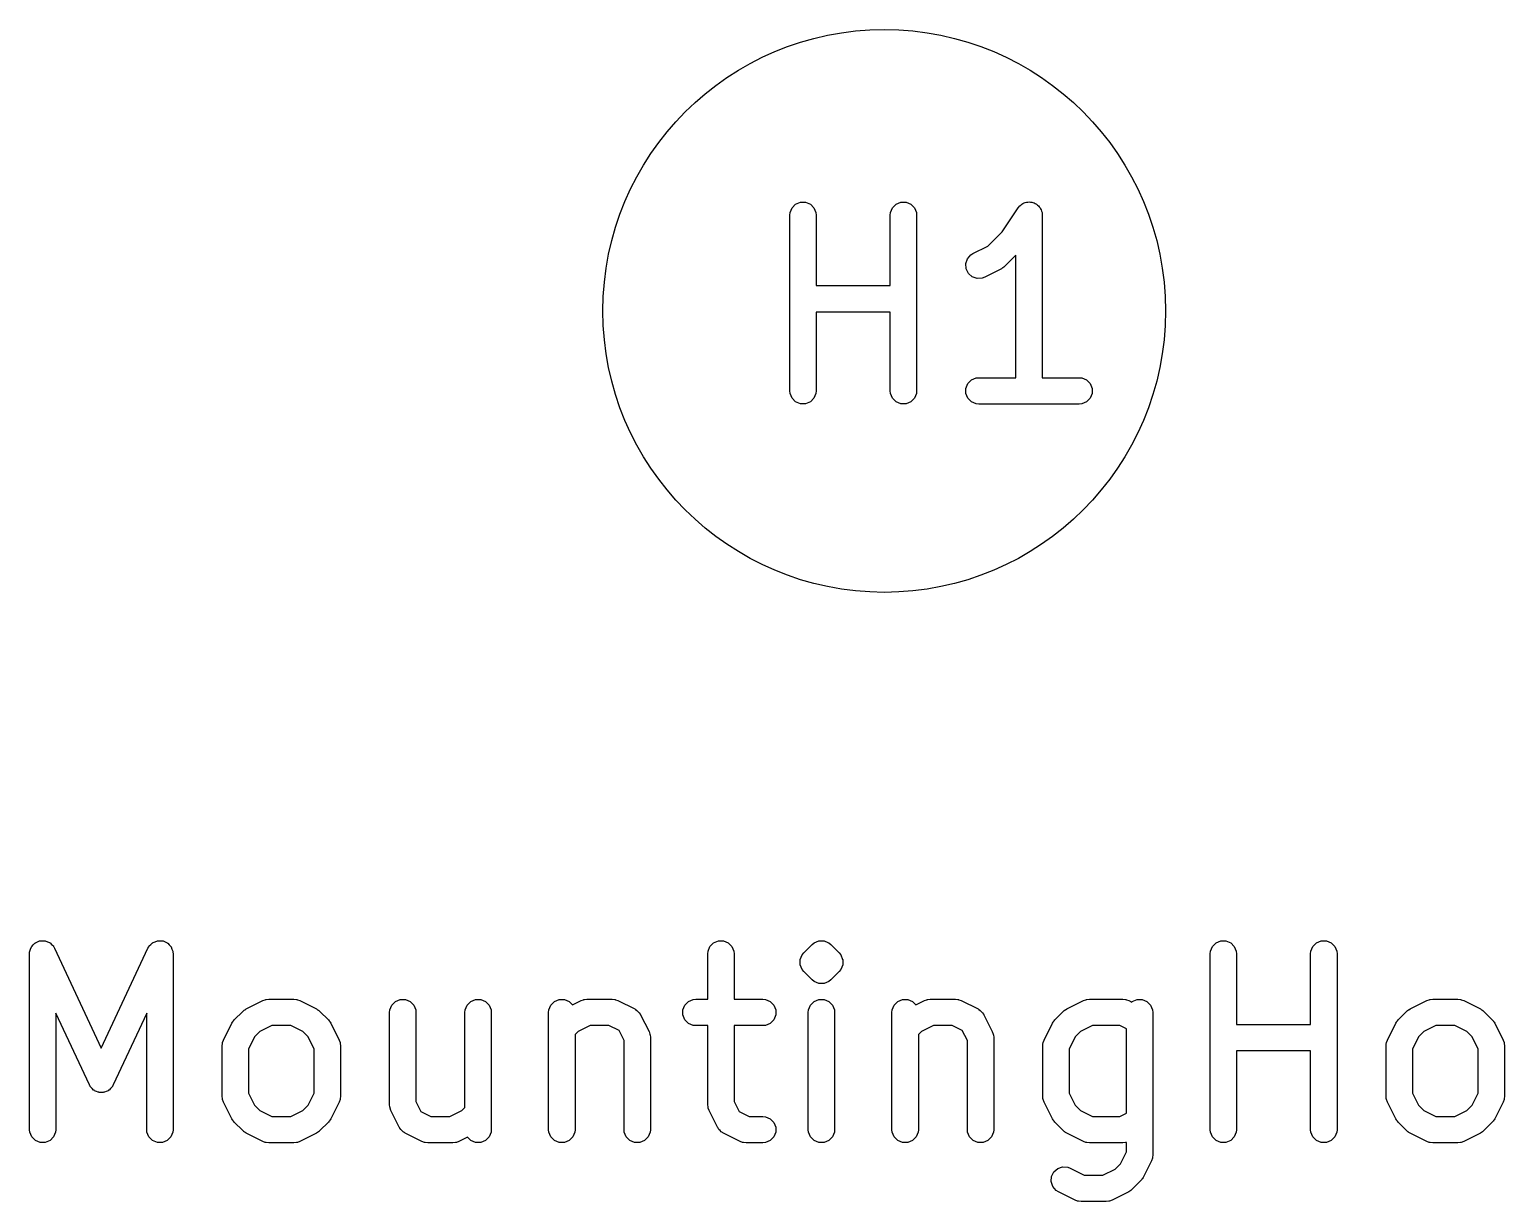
# Model space of a CAD drawing. Extents: x 2.26 to 6.35, y -6.6 to -4.52.
# Drawn here: x 2.3886 to 2.7189, y -5.3719 to -5.1095 of the extents above; entities that cross this region are included whole.
import ezdxf

# ---------------------------------------------------------------- set-up
doc = ezdxf.new("R2010")
doc.units = 0
doc.header["$MEASUREMENT"] = 0
doc.layers.add('BLACK', color=7, linetype='CONTINUOUS')

msp = doc.modelspace()

# ---------------------------------------------------------------- linework, layer by layer
at = {"layer": 'BLACK', "linetype": 'CONTINUOUS'}
for p, q in [((2.56017, -5.1486), (2.56124, -5.14816)), ((2.56124, -5.14816), (2.56239, -5.14816)), ((2.56239, -5.14816), (2.56346, -5.1486)), ((2.58267, -5.1486), (2.58374, -5.14816)), ((2.58374, -5.14816), (2.58489, -5.14816)), ((2.58489, -5.14816), (2.58595, -5.1486)), ((2.61106, -5.14849), (2.6113, -5.14833)), ((2.6113, -5.14833), (2.61159, -5.14827)), ((2.61159, -5.14827), (2.61186, -5.14816)), ((2.61186, -5.14816), (2.61215, -5.14816)), ((2.61215, -5.14816), (2.61243, -5.1481)), ((2.61243, -5.1481), (2.61272, -5.14816)), ((2.61272, -5.14816), (2.61301, -5.14816)), ((2.61301, -5.14816), (2.61328, -5.14827)), ((2.61328, -5.14827), (2.61356, -5.14833)), ((2.61356, -5.14833), (2.6138, -5.14849)), ((2.55886, -5.15106), (2.55892, -5.15048)), ((2.55886, -5.19043), (2.55886, -5.15106)), ((2.55892, -5.15048), (2.55936, -5.14942)), ((2.55936, -5.14942), (2.56017, -5.1486)), ((2.56346, -5.1486), (2.56427, -5.14942)), ((2.56427, -5.14942), (2.56471, -5.15048)), ((2.56471, -5.15048), (2.56477, -5.15106)), ((2.56477, -5.15106), (2.56477, -5.16685)), ((2.58136, -5.15106), (2.58142, -5.15048)), ((2.58136, -5.16685), (2.58136, -5.15106)), ((2.58142, -5.15048), (2.58186, -5.14942)), ((2.58186, -5.14942), (2.58267, -5.1486)), ((2.58595, -5.1486), (2.58677, -5.14942)), ((2.58677, -5.14942), (2.58721, -5.15048)), ((2.58721, -5.15048), (2.58726, -5.15106)), ((2.58726, -5.15106), (2.58726, -5.19043)), ((2.60639, -5.1548), (2.60998, -5.14942)), ((2.60998, -5.14941), (2.61034, -5.14897)), ((2.60998, -5.14942), (2.60998, -5.14941)), ((2.60998, -5.14942), (2.60998, -5.14942)), ((2.60998, -5.14942), (2.60998, -5.14942)), ((2.61034, -5.14897), (2.61059, -5.14881)), ((2.61059, -5.14881), (2.61079, -5.1486)), ((2.61079, -5.1486), (2.61106, -5.14849)), ((2.6138, -5.14849), (2.61407, -5.1486)), ((2.61407, -5.1486), (2.61428, -5.14881)), ((2.61428, -5.14881), (2.61452, -5.14897)), ((2.61452, -5.14897), (2.61468, -5.14921)), ((2.61468, -5.14921), (2.61489, -5.14942)), ((2.61489, -5.14942), (2.615, -5.14968)), ((2.615, -5.14968), (2.61516, -5.14992)), ((2.61516, -5.14992), (2.61522, -5.15021)), ((2.61522, -5.15021), (2.61533, -5.15048)), ((2.61533, -5.15048), (2.61539, -5.15105)), ((2.61539, -5.15105), (2.61539, -5.15105)), ((2.61539, -5.15105), (2.61539, -5.15105)), ((2.61539, -5.15105), (2.61539, -5.15106)), ((2.61539, -5.15106), (2.61539, -5.18747)), ((2.60319, -5.158), (2.60639, -5.1548)), ((2.59986, -5.15966), (2.60319, -5.158)), ((2.59826, -5.16194), (2.59862, -5.16084)), ((2.59862, -5.16084), (2.59937, -5.15997)), ((2.59937, -5.15997), (2.59986, -5.15966)), ((2.60948, -5.16006), (2.60702, -5.16252)), ((2.60948, -5.18747), (2.60948, -5.16006)), ((2.59834, -5.16308), (2.59826, -5.16194)), ((2.59885, -5.16411), (2.59834, -5.16308)), ((2.59972, -5.16487), (2.59885, -5.16411)), ((2.60082, -5.16523), (2.59972, -5.16487)), ((2.60251, -5.16495), (2.60196, -5.16515)), ((2.60625, -5.16307), (2.60251, -5.16495)), ((2.6065, -5.16291), (2.60625, -5.16307)), ((2.60657, -5.16288), (2.6065, -5.16291)), ((2.60666, -5.16282), (2.60657, -5.16288)), ((2.60674, -5.16276), (2.60666, -5.16282)), ((2.6068, -5.1627), (2.60674, -5.16276)), ((2.60702, -5.16252), (2.6068, -5.1627)), ((2.56477, -5.16685), (2.58136, -5.16685)), ((2.60196, -5.16515), (2.60082, -5.16523)), ((2.58136, -5.17276), (2.56477, -5.17276)), ((2.56477, -5.17276), (2.56477, -5.19043)), ((2.58136, -5.19043), (2.58136, -5.17276)), ((2.59873, -5.18879), (2.59954, -5.18797)), ((2.59954, -5.18797), (2.60061, -5.18753)), ((2.60061, -5.18753), (2.60118, -5.18747)), ((2.60118, -5.18747), (2.60948, -5.18747)), ((2.61539, -5.18747), (2.62368, -5.18747)), ((2.62368, -5.18747), (2.62426, -5.18753)), ((2.62426, -5.18753), (2.62532, -5.18797)), ((2.62532, -5.18797), (2.62614, -5.18879)), ((2.55892, -5.191), (2.55886, -5.19043)), ((2.55936, -5.19207), (2.55892, -5.191)), ((2.56471, -5.191), (2.56427, -5.19207)), ((2.56477, -5.19043), (2.56471, -5.191)), ((2.58142, -5.191), (2.58136, -5.19043)), ((2.58186, -5.19207), (2.58142, -5.191)), ((2.58721, -5.191), (2.58677, -5.19207)), ((2.58726, -5.19043), (2.58721, -5.191)), ((2.59829, -5.18985), (2.59873, -5.18879)), ((2.59829, -5.191), (2.59829, -5.18985)), ((2.59873, -5.19207), (2.59829, -5.191)), ((2.62614, -5.18879), (2.62658, -5.18985)), ((2.62658, -5.191), (2.62614, -5.19207)), ((2.62658, -5.18985), (2.62658, -5.191)), ((2.56017, -5.19288), (2.55936, -5.19207)), ((2.56124, -5.19332), (2.56017, -5.19288)), ((2.56239, -5.19332), (2.56124, -5.19332)), ((2.56346, -5.19288), (2.56239, -5.19332)), ((2.56427, -5.19207), (2.56346, -5.19288)), ((2.58267, -5.19288), (2.58186, -5.19207)), ((2.58374, -5.19332), (2.58267, -5.19288)), ((2.58489, -5.19332), (2.58374, -5.19332)), ((2.58595, -5.19288), (2.58489, -5.19332)), ((2.58677, -5.19207), (2.58595, -5.19288)), ((2.59954, -5.19288), (2.59873, -5.19207)), ((2.60061, -5.19332), (2.59954, -5.19288)), ((2.60118, -5.19338), (2.60061, -5.19332)), ((2.62368, -5.19338), (2.60118, -5.19338)), ((2.62426, -5.19332), (2.62368, -5.19338)), ((2.62532, -5.19288), (2.62426, -5.19332)), ((2.62614, -5.19207), (2.62532, -5.19288)), ((2.39042, -5.31376), (2.39088, -5.31354)), ((2.39088, -5.31354), (2.39095, -5.31354)), ((2.39095, -5.31354), (2.39101, -5.31351)), ((2.39101, -5.31351), (2.39152, -5.31351)), ((2.39152, -5.31351), (2.39203, -5.31349)), ((2.39203, -5.31349), (2.3921, -5.31351)), ((2.3921, -5.31351), (2.39216, -5.31351)), ((2.39216, -5.31351), (2.39264, -5.31371)), ((2.41678, -5.31371), (2.41726, -5.31351)), ((2.41726, -5.31351), (2.41732, -5.31351)), ((2.41732, -5.31351), (2.41738, -5.31349)), ((2.41738, -5.31349), (2.4179, -5.31351)), ((2.4179, -5.31351), (2.41841, -5.31351)), ((2.41841, -5.31351), (2.41847, -5.31354)), ((2.41847, -5.31354), (2.41854, -5.31354)), ((2.41854, -5.31354), (2.419, -5.31376)), ((2.5418, -5.31396), (2.54287, -5.31351)), ((2.54287, -5.31351), (2.54402, -5.31351)), ((2.54402, -5.31351), (2.54508, -5.31396)), ((2.5643, -5.31396), (2.56536, -5.31351)), ((2.56536, -5.31351), (2.56652, -5.31351)), ((2.56652, -5.31351), (2.56652, -5.31351)), ((2.56652, -5.31351), (2.56741, -5.31389)), ((2.65429, -5.31396), (2.65535, -5.31351)), ((2.65535, -5.31351), (2.6565, -5.31351)), ((2.6565, -5.31351), (2.65757, -5.31396)), ((2.67678, -5.31396), (2.67785, -5.31351)), ((2.67785, -5.31351), (2.679, -5.31351)), ((2.679, -5.31351), (2.68007, -5.31396)), ((2.38863, -5.31641), (2.38867, -5.31603)), ((2.38863, -5.35578), (2.38863, -5.31641)), ((2.38867, -5.31596), (2.38868, -5.31592)), ((2.38867, -5.31603), (2.38867, -5.31596)), ((2.38868, -5.31592), (2.38869, -5.31583)), ((2.38869, -5.31583), (2.38889, -5.31536)), ((2.38889, -5.31536), (2.38906, -5.31488)), ((2.38906, -5.31488), (2.38911, -5.31483)), ((2.38911, -5.31483), (2.38913, -5.31477)), ((2.38913, -5.31477), (2.38949, -5.31441)), ((2.38949, -5.31441), (2.38984, -5.31403)), ((2.38984, -5.31403), (2.3899, -5.314)), ((2.3899, -5.314), (2.38995, -5.31396)), ((2.38995, -5.31396), (2.39042, -5.31376)), ((2.39264, -5.31371), (2.39312, -5.31389)), ((2.39312, -5.31389), (2.39317, -5.31393)), ((2.39317, -5.31393), (2.39323, -5.31396)), ((2.39323, -5.31396), (2.39359, -5.31432)), ((2.39359, -5.31432), (2.39397, -5.31466)), ((2.39397, -5.31466), (2.39401, -5.31474)), ((2.39401, -5.31474), (2.39404, -5.31477)), ((2.39404, -5.31477), (2.39407, -5.31483)), ((2.39407, -5.31483), (2.39426, -5.31516)), ((2.39426, -5.31516), (2.40471, -5.33755)), ((2.40471, -5.33755), (2.41516, -5.31516)), ((2.41516, -5.31516), (2.41535, -5.31483)), ((2.41535, -5.31483), (2.41538, -5.31477)), ((2.41538, -5.31477), (2.41541, -5.31474)), ((2.41541, -5.31474), (2.41545, -5.31466)), ((2.41545, -5.31466), (2.41583, -5.31432)), ((2.41583, -5.31432), (2.41619, -5.31396)), ((2.41619, -5.31396), (2.41625, -5.31393)), ((2.41625, -5.31393), (2.4163, -5.31389)), ((2.4163, -5.31389), (2.41678, -5.31371)), ((2.419, -5.31376), (2.41947, -5.31396)), ((2.41947, -5.31396), (2.41952, -5.314)), ((2.41952, -5.314), (2.41958, -5.31403)), ((2.41958, -5.31403), (2.41993, -5.31441)), ((2.41993, -5.31441), (2.42029, -5.31477)), ((2.42029, -5.31477), (2.42031, -5.31483)), ((2.42031, -5.31483), (2.42036, -5.31488)), ((2.42036, -5.31488), (2.42053, -5.31536)), ((2.42053, -5.31536), (2.42073, -5.31583)), ((2.42073, -5.31583), (2.42074, -5.31592)), ((2.42074, -5.31592), (2.42075, -5.31596)), ((2.42075, -5.31596), (2.42075, -5.31603)), ((2.42075, -5.31603), (2.42079, -5.31641)), ((2.42079, -5.31641), (2.42079, -5.35578)), ((2.54049, -5.31641), (2.54055, -5.31583)), ((2.54049, -5.32658), (2.54049, -5.31641)), ((2.54055, -5.31583), (2.54099, -5.31477)), ((2.54099, -5.31477), (2.5418, -5.31396)), ((2.54508, -5.31396), (2.5459, -5.31477)), ((2.5459, -5.31477), (2.54634, -5.31583)), ((2.54634, -5.31583), (2.54639, -5.31641)), ((2.54639, -5.31641), (2.54639, -5.32658)), ((2.56117, -5.31771), (2.56161, -5.31664)), ((2.56161, -5.31664), (2.56198, -5.3162)), ((2.56198, -5.3162), (2.56385, -5.31432)), ((2.56385, -5.31432), (2.5643, -5.31396)), ((2.56741, -5.31389), (2.56758, -5.31396)), ((2.56758, -5.31396), (2.56803, -5.31432)), ((2.56803, -5.31432), (2.5699, -5.3162)), ((2.5699, -5.3162), (2.57027, -5.31664)), ((2.57027, -5.31664), (2.57069, -5.31766)), ((2.65298, -5.31641), (2.65303, -5.31583)), ((2.65298, -5.35578), (2.65298, -5.31641)), ((2.65303, -5.31583), (2.65347, -5.31477)), ((2.65347, -5.31477), (2.65429, -5.31396)), ((2.65757, -5.31396), (2.65838, -5.31477)), ((2.65838, -5.31477), (2.65882, -5.31583)), ((2.65882, -5.31583), (2.65888, -5.31641)), ((2.65888, -5.31641), (2.65888, -5.33221)), ((2.67547, -5.31641), (2.67553, -5.31583)), ((2.67547, -5.33221), (2.67547, -5.31641)), ((2.67553, -5.31583), (2.67597, -5.31477)), ((2.67597, -5.31477), (2.67678, -5.31396)), ((2.68007, -5.31396), (2.68088, -5.31477)), ((2.68088, -5.31477), (2.68132, -5.31583)), ((2.68132, -5.31583), (2.68138, -5.31641)), ((2.68138, -5.31641), (2.68138, -5.35578)), ((2.56117, -5.31886), (2.56117, -5.31771)), ((2.56161, -5.31993), (2.56117, -5.31886)), ((2.56198, -5.32037), (2.56161, -5.31993)), ((2.57027, -5.31993), (2.5699, -5.32037)), ((2.57071, -5.31886), (2.57027, -5.31993)), ((2.57069, -5.31766), (2.57071, -5.31771)), ((2.57071, -5.31771), (2.57071, -5.31886)), ((2.56385, -5.32225), (2.56198, -5.32037)), ((2.5643, -5.32261), (2.56385, -5.32225)), ((2.56536, -5.32306), (2.5643, -5.32261)), ((2.56652, -5.32306), (2.56536, -5.32306)), ((2.56536, -5.32306), (2.56536, -5.32306)), ((2.56758, -5.32261), (2.56652, -5.32306)), ((2.56652, -5.32306), (2.56652, -5.32306)), ((2.56803, -5.32225), (2.56758, -5.32261)), ((2.5699, -5.32037), (2.56803, -5.32225)), ((2.44088, -5.32689), (2.44142, -5.32669)), ((2.44142, -5.32669), (2.44153, -5.32668)), ((2.44153, -5.32668), (2.44163, -5.32664)), ((2.44163, -5.32664), (2.4422, -5.32658)), ((2.4422, -5.32658), (2.44783, -5.32658)), ((2.44783, -5.32658), (2.44841, -5.32664)), ((2.44841, -5.32664), (2.4485, -5.32668)), ((2.4485, -5.32668), (2.44861, -5.32669)), ((2.44861, -5.32669), (2.44915, -5.32689)), ((2.47056, -5.32708), (2.47162, -5.32664)), ((2.47162, -5.32664), (2.47278, -5.32664)), ((2.47278, -5.32664), (2.47384, -5.32708)), ((2.48743, -5.32708), (2.4885, -5.32664)), ((2.4885, -5.32664), (2.48965, -5.32664)), ((2.48965, -5.32664), (2.49071, -5.32708)), ((2.50618, -5.32708), (2.50725, -5.32664)), ((2.50725, -5.32664), (2.5084, -5.32664)), ((2.5084, -5.32664), (2.50946, -5.32708)), ((2.51213, -5.32689), (2.51267, -5.32669)), ((2.51267, -5.32669), (2.51277, -5.32668)), ((2.51277, -5.32668), (2.51287, -5.32664)), ((2.51287, -5.32664), (2.51345, -5.32658)), ((2.51345, -5.32658), (2.51907, -5.32658)), ((2.51907, -5.32658), (2.51965, -5.32664)), ((2.51965, -5.32664), (2.51974, -5.32668)), ((2.51974, -5.32668), (2.51985, -5.32669)), ((2.51985, -5.32669), (2.52039, -5.32689)), ((2.53618, -5.32708), (2.53724, -5.32664)), ((2.53724, -5.32664), (2.53782, -5.32658)), ((2.53782, -5.32658), (2.54049, -5.32658)), ((2.54639, -5.32658), (2.55282, -5.32658)), ((2.55282, -5.32658), (2.55339, -5.32664)), ((2.55339, -5.32664), (2.55446, -5.32708)), ((2.5643, -5.32708), (2.56536, -5.32664)), ((2.56536, -5.32664), (2.56652, -5.32664)), ((2.56652, -5.32664), (2.56758, -5.32708)), ((2.58305, -5.32708), (2.58411, -5.32664)), ((2.58411, -5.32664), (2.58526, -5.32664)), ((2.58526, -5.32664), (2.58633, -5.32708)), ((2.58899, -5.32689), (2.58953, -5.32669)), ((2.58953, -5.32669), (2.58964, -5.32668)), ((2.58964, -5.32668), (2.58974, -5.32664)), ((2.58974, -5.32664), (2.59031, -5.32658)), ((2.59031, -5.32658), (2.59594, -5.32658)), ((2.59594, -5.32658), (2.59651, -5.32664)), ((2.59651, -5.32664), (2.59661, -5.32668)), ((2.59661, -5.32668), (2.59672, -5.32669)), ((2.59672, -5.32669), (2.59726, -5.32689)), ((2.62461, -5.32689), (2.62515, -5.32669)), ((2.62515, -5.32669), (2.62526, -5.32668)), ((2.62526, -5.32668), (2.62536, -5.32664)), ((2.62536, -5.32664), (2.62593, -5.32658)), ((2.62593, -5.32658), (2.63343, -5.32658)), ((2.63343, -5.32658), (2.63401, -5.32664)), ((2.63401, -5.32664), (2.6341, -5.32668)), ((2.6341, -5.32668), (2.63421, -5.32669)), ((2.63421, -5.32669), (2.63475, -5.32689)), ((2.63554, -5.32708), (2.6366, -5.32664)), ((2.6366, -5.32664), (2.63776, -5.32664)), ((2.63776, -5.32664), (2.63882, -5.32708)), ((2.70148, -5.32689), (2.70202, -5.32669)), ((2.70202, -5.32669), (2.70212, -5.32668)), ((2.70212, -5.32668), (2.70222, -5.32664)), ((2.70222, -5.32664), (2.7028, -5.32658)), ((2.7028, -5.32658), (2.70842, -5.32658)), ((2.70842, -5.32658), (2.709, -5.32664)), ((2.709, -5.32664), (2.7091, -5.32668)), ((2.7091, -5.32668), (2.7092, -5.32669)), ((2.7092, -5.32669), (2.70974, -5.32689)), ((2.40203, -5.34578), (2.39454, -5.32972)), ((2.39454, -5.32972), (2.39454, -5.35578)), ((2.41488, -5.32972), (2.40739, -5.34578)), ((2.41488, -5.35578), (2.41488, -5.32972)), ((2.43449, -5.3312), (2.43637, -5.32932)), ((2.43637, -5.32932), (2.43659, -5.32913)), ((2.43659, -5.32913), (2.43664, -5.32908)), ((2.43664, -5.32908), (2.43673, -5.32902)), ((2.43673, -5.32902), (2.43681, -5.32895)), ((2.43681, -5.32895), (2.43689, -5.32892)), ((2.43689, -5.32892), (2.43713, -5.32877)), ((2.43713, -5.32877), (2.44088, -5.32689)), ((2.44915, -5.32689), (2.4529, -5.32877)), ((2.4529, -5.32877), (2.45315, -5.32892)), ((2.45315, -5.32892), (2.45322, -5.32895)), ((2.45322, -5.32895), (2.4533, -5.32902)), ((2.4533, -5.32902), (2.45339, -5.32908)), ((2.45339, -5.32908), (2.45344, -5.32913)), ((2.45344, -5.32913), (2.45367, -5.32932)), ((2.45367, -5.32932), (2.45554, -5.3312)), ((2.46925, -5.32953), (2.4693, -5.32896)), ((2.46925, -5.35016), (2.46925, -5.32953)), ((2.4693, -5.32896), (2.46975, -5.32789)), ((2.46975, -5.32789), (2.47056, -5.32708)), ((2.47384, -5.32708), (2.47466, -5.32789)), ((2.47466, -5.32789), (2.4751, -5.32896)), ((2.4751, -5.32896), (2.47515, -5.32953)), ((2.47515, -5.32953), (2.47515, -5.34946)), ((2.48612, -5.32953), (2.48618, -5.32896)), ((2.48612, -5.35081), (2.48612, -5.32953)), ((2.48618, -5.32896), (2.48662, -5.32789)), ((2.48662, -5.32789), (2.48743, -5.32708)), ((2.49071, -5.32708), (2.49153, -5.32789)), ((2.49153, -5.32789), (2.49197, -5.32896)), ((2.49197, -5.32896), (2.49203, -5.32953)), ((2.49203, -5.32953), (2.49203, -5.35578)), ((2.50487, -5.32953), (2.50493, -5.32896)), ((2.50487, -5.35578), (2.50487, -5.32953)), ((2.50493, -5.32896), (2.50537, -5.32789)), ((2.50537, -5.32789), (2.50618, -5.32708)), ((2.50946, -5.32708), (2.51023, -5.32784)), ((2.51023, -5.32784), (2.51213, -5.32689)), ((2.52039, -5.32689), (2.52414, -5.32877)), ((2.52414, -5.32877), (2.52424, -5.32883)), ((2.52424, -5.32883), (2.52428, -5.32884)), ((2.52428, -5.32884), (2.52434, -5.32889)), ((2.52434, -5.32889), (2.52463, -5.32908)), ((2.52463, -5.32908), (2.52487, -5.32936)), ((2.52487, -5.32936), (2.52515, -5.3296)), ((2.52515, -5.3296), (2.52534, -5.32989)), ((2.52534, -5.32989), (2.52538, -5.32995)), ((2.52538, -5.32995), (2.5254, -5.32999)), ((2.5254, -5.32999), (2.52546, -5.33009)), ((2.53492, -5.32896), (2.53536, -5.32789)), ((2.53492, -5.33011), (2.53492, -5.32896)), ((2.53536, -5.32789), (2.53618, -5.32708)), ((2.55446, -5.32708), (2.55527, -5.32789)), ((2.55527, -5.32789), (2.55571, -5.32896)), ((2.55571, -5.32896), (2.55571, -5.33011)), ((2.56299, -5.32953), (2.56304, -5.32896)), ((2.56299, -5.35578), (2.56299, -5.32953)), ((2.56304, -5.32896), (2.56348, -5.32789)), ((2.56348, -5.32789), (2.5643, -5.32708)), ((2.56758, -5.32708), (2.56839, -5.32789)), ((2.56839, -5.32789), (2.56884, -5.32896)), ((2.56884, -5.32896), (2.56889, -5.32953)), ((2.56889, -5.32953), (2.56889, -5.35578)), ((2.58173, -5.32953), (2.58179, -5.32896)), ((2.58173, -5.35578), (2.58173, -5.32953)), ((2.58179, -5.32896), (2.58223, -5.32789)), ((2.58223, -5.32789), (2.58305, -5.32708)), ((2.58633, -5.32708), (2.58709, -5.32784)), ((2.58709, -5.32784), (2.58899, -5.32689)), ((2.59726, -5.32689), (2.60101, -5.32877)), ((2.60101, -5.32877), (2.6011, -5.32883)), ((2.6011, -5.32883), (2.60115, -5.32884)), ((2.60115, -5.32884), (2.6012, -5.32889)), ((2.6012, -5.32889), (2.6015, -5.32908)), ((2.6015, -5.32908), (2.60174, -5.32936)), ((2.60174, -5.32936), (2.60202, -5.3296)), ((2.60202, -5.3296), (2.6022, -5.32989)), ((2.6022, -5.32989), (2.60225, -5.32995)), ((2.60225, -5.32995), (2.60227, -5.32999)), ((2.60227, -5.32999), (2.60233, -5.33009)), ((2.61822, -5.3312), (2.62009, -5.32932)), ((2.62009, -5.32932), (2.62032, -5.32913)), ((2.62032, -5.32913), (2.62037, -5.32908)), ((2.62037, -5.32908), (2.62046, -5.32902)), ((2.62046, -5.32902), (2.62054, -5.32895)), ((2.62054, -5.32895), (2.62061, -5.32892)), ((2.62061, -5.32892), (2.62086, -5.32877)), ((2.62086, -5.32877), (2.62461, -5.32689)), ((2.63475, -5.32689), (2.6354, -5.32722)), ((2.6354, -5.32722), (2.63554, -5.32708)), ((2.63882, -5.32708), (2.63964, -5.32789)), ((2.63964, -5.32789), (2.64008, -5.32896)), ((2.64008, -5.32896), (2.64013, -5.32953)), ((2.64013, -5.32953), (2.64013, -5.3614)), ((2.69508, -5.3312), (2.69696, -5.32932)), ((2.69696, -5.32932), (2.69719, -5.32913)), ((2.69719, -5.32913), (2.69724, -5.32908)), ((2.69724, -5.32908), (2.69733, -5.32902)), ((2.69733, -5.32902), (2.69741, -5.32895)), ((2.69741, -5.32895), (2.69748, -5.32892)), ((2.69748, -5.32892), (2.69773, -5.32877)), ((2.69773, -5.32877), (2.70148, -5.32689)), ((2.70974, -5.32689), (2.71349, -5.32877)), ((2.71349, -5.32877), (2.71374, -5.32892)), ((2.71374, -5.32892), (2.71381, -5.32895)), ((2.71381, -5.32895), (2.71389, -5.32902)), ((2.71389, -5.32902), (2.71398, -5.32908)), ((2.71398, -5.32908), (2.71403, -5.32913)), ((2.71403, -5.32913), (2.71426, -5.32932)), ((2.71426, -5.32932), (2.71613, -5.3312)), ((2.43206, -5.33571), (2.43394, -5.33196)), ((2.43394, -5.33196), (2.4341, -5.33171)), ((2.4341, -5.33171), (2.43413, -5.33164)), ((2.43413, -5.33164), (2.43419, -5.33156)), ((2.43419, -5.33156), (2.43425, -5.33147)), ((2.43425, -5.33147), (2.43431, -5.33142)), ((2.43431, -5.33142), (2.43449, -5.3312)), ((2.4429, -5.33249), (2.4402, -5.33384)), ((2.44713, -5.33249), (2.4429, -5.33249)), ((2.44983, -5.33384), (2.44713, -5.33249)), ((2.45554, -5.3312), (2.45573, -5.33142)), ((2.45573, -5.33142), (2.45579, -5.33147)), ((2.45579, -5.33147), (2.45584, -5.33156)), ((2.45584, -5.33156), (2.45591, -5.33164)), ((2.45591, -5.33164), (2.45594, -5.33171)), ((2.45594, -5.33171), (2.45609, -5.33196)), ((2.45609, -5.33196), (2.45797, -5.33571)), ((2.51414, -5.33249), (2.51145, -5.33384)), ((2.51837, -5.33249), (2.51414, -5.33249)), ((2.52062, -5.33361), (2.51837, -5.33249)), ((2.52546, -5.33009), (2.52734, -5.33384)), ((2.53536, -5.33117), (2.53492, -5.33011)), ((2.53618, -5.33199), (2.53536, -5.33117)), ((2.53724, -5.33243), (2.53618, -5.33199)), ((2.53782, -5.33249), (2.53724, -5.33243)), ((2.54049, -5.33249), (2.53782, -5.33249)), ((2.54049, -5.35016), (2.54049, -5.33249)), ((2.55282, -5.33249), (2.54639, -5.33249)), ((2.54639, -5.33249), (2.54639, -5.34946)), ((2.55339, -5.33243), (2.55282, -5.33249)), ((2.55446, -5.33199), (2.55339, -5.33243)), ((2.55527, -5.33117), (2.55446, -5.33199)), ((2.55571, -5.33011), (2.55527, -5.33117)), ((2.59101, -5.33249), (2.58831, -5.33384)), ((2.59524, -5.33249), (2.59101, -5.33249)), ((2.59748, -5.33361), (2.59524, -5.33249)), ((2.60233, -5.33009), (2.6042, -5.33384)), ((2.61579, -5.33571), (2.61767, -5.33196)), ((2.61767, -5.33196), (2.61782, -5.33171)), ((2.61782, -5.33171), (2.61785, -5.33164)), ((2.61785, -5.33164), (2.61792, -5.33156)), ((2.61792, -5.33156), (2.61797, -5.33147)), ((2.61797, -5.33147), (2.61803, -5.33142)), ((2.61803, -5.33142), (2.61822, -5.3312)), ((2.62663, -5.33249), (2.62393, -5.33384)), ((2.63273, -5.33249), (2.62663, -5.33249)), ((2.63423, -5.33323), (2.63273, -5.33249)), ((2.63423, -5.35208), (2.63423, -5.33323)), ((2.65888, -5.33221), (2.67547, -5.33221)), ((2.69266, -5.33571), (2.69453, -5.33196)), ((2.69453, -5.33196), (2.69469, -5.33171)), ((2.69469, -5.33171), (2.69472, -5.33164)), ((2.69472, -5.33164), (2.69478, -5.33156)), ((2.69478, -5.33156), (2.69484, -5.33147)), ((2.69484, -5.33147), (2.6949, -5.33142)), ((2.6949, -5.33142), (2.69508, -5.3312)), ((2.70349, -5.33249), (2.7008, -5.33384)), ((2.70772, -5.33249), (2.70349, -5.33249)), ((2.71042, -5.33384), (2.70772, -5.33249)), ((2.71613, -5.3312), (2.71632, -5.33142)), ((2.71632, -5.33142), (2.71638, -5.33147)), ((2.71638, -5.33147), (2.71643, -5.33156)), ((2.71643, -5.33156), (2.7165, -5.33164)), ((2.7165, -5.33164), (2.71653, -5.33171)), ((2.71653, -5.33171), (2.71669, -5.33196)), ((2.71669, -5.33196), (2.71856, -5.33571)), ((2.43175, -5.33703), (2.43181, -5.33646)), ((2.43181, -5.33646), (2.43185, -5.33636)), ((2.43185, -5.33636), (2.43186, -5.33625)), ((2.43186, -5.33625), (2.43206, -5.33571)), ((2.43901, -5.33503), (2.43766, -5.33773)), ((2.4402, -5.33384), (2.43901, -5.33503)), ((2.45103, -5.33503), (2.44983, -5.33384)), ((2.45238, -5.33773), (2.45103, -5.33503)), ((2.45797, -5.33571), (2.45818, -5.33625)), ((2.45818, -5.33625), (2.45818, -5.33636)), ((2.45818, -5.33636), (2.45822, -5.33646)), ((2.45822, -5.33646), (2.45828, -5.33703)), ((2.51145, -5.33384), (2.51077, -5.33451)), ((2.51077, -5.33451), (2.51077, -5.35578)), ((2.52174, -5.33585), (2.52062, -5.33361)), ((2.52174, -5.35578), (2.52174, -5.33585)), ((2.52734, -5.33384), (2.52754, -5.33438)), ((2.52754, -5.33438), (2.52755, -5.33448)), ((2.52755, -5.33448), (2.52759, -5.33458)), ((2.52759, -5.33458), (2.52765, -5.33516)), ((2.52765, -5.33516), (2.52765, -5.35578)), ((2.58831, -5.33384), (2.58764, -5.33451)), ((2.58764, -5.33451), (2.58764, -5.35578)), ((2.59861, -5.33585), (2.59748, -5.33361)), ((2.59861, -5.35578), (2.59861, -5.33585)), ((2.6042, -5.33384), (2.60441, -5.33438)), ((2.60441, -5.33438), (2.60442, -5.33448)), ((2.60442, -5.33448), (2.60446, -5.33458)), ((2.60446, -5.33458), (2.60451, -5.33516)), ((2.60451, -5.33516), (2.60451, -5.35578)), ((2.61548, -5.33703), (2.61554, -5.33646)), ((2.61554, -5.33646), (2.61558, -5.33636)), ((2.61558, -5.33625), (2.61579, -5.33571)), ((2.61558, -5.33636), (2.61558, -5.33625)), ((2.62273, -5.33503), (2.62139, -5.33773)), ((2.62393, -5.33384), (2.62273, -5.33503)), ((2.69235, -5.33703), (2.6924, -5.33646)), ((2.6924, -5.33646), (2.69244, -5.33636)), ((2.69244, -5.33636), (2.69245, -5.33625)), ((2.69245, -5.33625), (2.69266, -5.33571)), ((2.6996, -5.33503), (2.69825, -5.33773)), ((2.7008, -5.33384), (2.6996, -5.33503)), ((2.71162, -5.33503), (2.71042, -5.33384)), ((2.71297, -5.33773), (2.71162, -5.33503)), ((2.71856, -5.33571), (2.71877, -5.33625)), ((2.71877, -5.33625), (2.71878, -5.33636)), ((2.71878, -5.33636), (2.71882, -5.33646)), ((2.71882, -5.33646), (2.71887, -5.33703)), ((2.43175, -5.34828), (2.43175, -5.33703)), ((2.43766, -5.33773), (2.43766, -5.34758)), ((2.45238, -5.34758), (2.45238, -5.33773)), ((2.45828, -5.33703), (2.45828, -5.34828)), ((2.61548, -5.34828), (2.61548, -5.33703)), ((2.62139, -5.33773), (2.62139, -5.34758)), ((2.67547, -5.33811), (2.65888, -5.33811)), ((2.65888, -5.33811), (2.65888, -5.35578)), ((2.67547, -5.35578), (2.67547, -5.33811)), ((2.69235, -5.34828), (2.69235, -5.33703)), ((2.69825, -5.33773), (2.69825, -5.34758)), ((2.71297, -5.34758), (2.71297, -5.33773)), ((2.71887, -5.33703), (2.71887, -5.34828)), ((2.40216, -5.34599), (2.40203, -5.34578)), ((2.40218, -5.34606), (2.40216, -5.34599)), ((2.40223, -5.34611), (2.40218, -5.34606)), ((2.40233, -5.34628), (2.40223, -5.34611)), ((2.40266, -5.34658), (2.40233, -5.34628)), ((2.40296, -5.34691), (2.40266, -5.34658)), ((2.40676, -5.34658), (2.40646, -5.34691)), ((2.40709, -5.34628), (2.40676, -5.34658)), ((2.40719, -5.34611), (2.40709, -5.34628)), ((2.40723, -5.34606), (2.40719, -5.34611)), ((2.40726, -5.34599), (2.40723, -5.34606)), ((2.40739, -5.34578), (2.40726, -5.34599)), ((2.40308, -5.34697), (2.40296, -5.34691)), ((2.40318, -5.34706), (2.40308, -5.34697)), ((2.4036, -5.34721), (2.40318, -5.34706)), ((2.40401, -5.3474), (2.4036, -5.34721)), ((2.40414, -5.34741), (2.40401, -5.3474)), ((2.40426, -5.34745), (2.40414, -5.34741)), ((2.40471, -5.34743), (2.40426, -5.34745)), ((2.40516, -5.34745), (2.40471, -5.34743)), ((2.40528, -5.34741), (2.40516, -5.34745)), ((2.40541, -5.3474), (2.40528, -5.34741)), ((2.40582, -5.34721), (2.40541, -5.3474)), ((2.40624, -5.34706), (2.40582, -5.34721)), ((2.40634, -5.34697), (2.40624, -5.34706)), ((2.40646, -5.34691), (2.40634, -5.34697)), ((2.43181, -5.34886), (2.43175, -5.34828)), ((2.43185, -5.34896), (2.43181, -5.34886)), ((2.43186, -5.34906), (2.43185, -5.34896)), ((2.43206, -5.3496), (2.43186, -5.34906)), ((2.43394, -5.35335), (2.43206, -5.3496)), ((2.43766, -5.34758), (2.43901, -5.35028)), ((2.45103, -5.35028), (2.45238, -5.34758)), ((2.45797, -5.3496), (2.45609, -5.35335)), ((2.45818, -5.34906), (2.45797, -5.3496)), ((2.45822, -5.34886), (2.45818, -5.34896)), ((2.45818, -5.34896), (2.45818, -5.34906)), ((2.45828, -5.34828), (2.45822, -5.34886)), ((2.47515, -5.34946), (2.47628, -5.3517)), ((2.54639, -5.34946), (2.54752, -5.3517)), ((2.61554, -5.34886), (2.61548, -5.34828)), ((2.61558, -5.34896), (2.61554, -5.34886)), ((2.61558, -5.34906), (2.61558, -5.34896)), ((2.61579, -5.3496), (2.61558, -5.34906)), ((2.61767, -5.35335), (2.61579, -5.3496)), ((2.62139, -5.34758), (2.62273, -5.35028)), ((2.6924, -5.34886), (2.69235, -5.34828)), ((2.69244, -5.34896), (2.6924, -5.34886)), ((2.69245, -5.34906), (2.69244, -5.34896)), ((2.69266, -5.3496), (2.69245, -5.34906)), ((2.69453, -5.35335), (2.69266, -5.3496)), ((2.69825, -5.34758), (2.6996, -5.35028)), ((2.71162, -5.35028), (2.71297, -5.34758)), ((2.71856, -5.3496), (2.71669, -5.35335)), ((2.71877, -5.34906), (2.71856, -5.3496)), ((2.71878, -5.34896), (2.71877, -5.34906)), ((2.71882, -5.34886), (2.71878, -5.34896)), ((2.71887, -5.34828), (2.71882, -5.34886)), ((2.43901, -5.35028), (2.4402, -5.35148)), ((2.4402, -5.35148), (2.4429, -5.35283)), ((2.4429, -5.35283), (2.44713, -5.35283)), ((2.44713, -5.35283), (2.44983, -5.35148)), ((2.44983, -5.35148), (2.45103, -5.35028)), ((2.4693, -5.35073), (2.46925, -5.35016)), ((2.46935, -5.35083), (2.4693, -5.35073)), ((2.46935, -5.35094), (2.46935, -5.35083)), ((2.46956, -5.35148), (2.46935, -5.35094)), ((2.47143, -5.35523), (2.46956, -5.35148)), ((2.47628, -5.3517), (2.47852, -5.35283)), ((2.47852, -5.35283), (2.48275, -5.35283)), ((2.48275, -5.35283), (2.48545, -5.35148)), ((2.48545, -5.35148), (2.48612, -5.35081)), ((2.54055, -5.35073), (2.54049, -5.35016)), ((2.54059, -5.35083), (2.54055, -5.35073)), ((2.54059, -5.35094), (2.54059, -5.35083)), ((2.5408, -5.35148), (2.54059, -5.35094)), ((2.54268, -5.35523), (2.5408, -5.35148)), ((2.54752, -5.3517), (2.54976, -5.35283)), ((2.54976, -5.35283), (2.55282, -5.35283)), ((2.55282, -5.35283), (2.55339, -5.35288)), ((2.55339, -5.35288), (2.55446, -5.35333)), ((2.62273, -5.35028), (2.62393, -5.35148)), ((2.62393, -5.35148), (2.62663, -5.35283)), ((2.62663, -5.35283), (2.63273, -5.35283)), ((2.63273, -5.35283), (2.63423, -5.35208)), ((2.6996, -5.35028), (2.7008, -5.35148)), ((2.7008, -5.35148), (2.70349, -5.35283)), ((2.70349, -5.35283), (2.70772, -5.35283)), ((2.70772, -5.35283), (2.71042, -5.35148)), ((2.71042, -5.35148), (2.71162, -5.35028)), ((2.38869, -5.35636), (2.38863, -5.35578)), ((2.38913, -5.35742), (2.38869, -5.35636)), ((2.39448, -5.35636), (2.39404, -5.35742)), ((2.39454, -5.35578), (2.39448, -5.35636)), ((2.41494, -5.35636), (2.41488, -5.35578)), ((2.41538, -5.35742), (2.41494, -5.35636)), ((2.42073, -5.35636), (2.42029, -5.35742)), ((2.42079, -5.35578), (2.42073, -5.35636)), ((2.4341, -5.3536), (2.43394, -5.35335)), ((2.43413, -5.35367), (2.4341, -5.3536)), ((2.43419, -5.35375), (2.43413, -5.35367)), ((2.43425, -5.35384), (2.43419, -5.35375)), ((2.43431, -5.35389), (2.43425, -5.35384)), ((2.43449, -5.35412), (2.43431, -5.35389)), ((2.43637, -5.35599), (2.43449, -5.35412)), ((2.43659, -5.35618), (2.43637, -5.35599)), ((2.43664, -5.35624), (2.43659, -5.35618)), ((2.43673, -5.35629), (2.43664, -5.35624)), ((2.43681, -5.35636), (2.43673, -5.35629)), ((2.43689, -5.35639), (2.43681, -5.35636)), ((2.43713, -5.35655), (2.43689, -5.35639)), ((2.45315, -5.35639), (2.4529, -5.35655)), ((2.45322, -5.35636), (2.45315, -5.35639)), ((2.4533, -5.35629), (2.45322, -5.35636)), ((2.45339, -5.35624), (2.4533, -5.35629)), ((2.45344, -5.35618), (2.45339, -5.35624)), ((2.45367, -5.35599), (2.45344, -5.35618)), ((2.45554, -5.35412), (2.45367, -5.35599)), ((2.45573, -5.35389), (2.45554, -5.35412)), ((2.45579, -5.35384), (2.45573, -5.35389)), ((2.45584, -5.35375), (2.45579, -5.35384)), ((2.45591, -5.35367), (2.45584, -5.35375)), ((2.45594, -5.3536), (2.45591, -5.35367)), ((2.45609, -5.35335), (2.45594, -5.3536)), ((2.4715, -5.35532), (2.47143, -5.35523)), ((2.47151, -5.35537), (2.4715, -5.35532)), ((2.47156, -5.35542), (2.47151, -5.35537)), ((2.47174, -5.35572), (2.47156, -5.35542)), ((2.47202, -5.35596), (2.47174, -5.35572)), ((2.47227, -5.35624), (2.47202, -5.35596)), ((2.47256, -5.35642), (2.47227, -5.35624)), ((2.47261, -5.35647), (2.47256, -5.35642)), ((2.47266, -5.35649), (2.47261, -5.35647)), ((2.47276, -5.35655), (2.47266, -5.35649)), ((2.49197, -5.35636), (2.49153, -5.35742)), ((2.49203, -5.35578), (2.49197, -5.35636)), ((2.50493, -5.35636), (2.50487, -5.35578)), ((2.50537, -5.35742), (2.50493, -5.35636)), ((2.51072, -5.35636), (2.51028, -5.35742)), ((2.51077, -5.35578), (2.51072, -5.35636)), ((2.5218, -5.35636), (2.52174, -5.35578)), ((2.52224, -5.35742), (2.5218, -5.35636)), ((2.52759, -5.35636), (2.52715, -5.35742)), ((2.52765, -5.35578), (2.52759, -5.35636)), ((2.54274, -5.35532), (2.54268, -5.35523)), ((2.54275, -5.35537), (2.54274, -5.35532)), ((2.5428, -5.35542), (2.54275, -5.35537)), ((2.54298, -5.35572), (2.5428, -5.35542)), ((2.54326, -5.35596), (2.54298, -5.35572)), ((2.54351, -5.35624), (2.54326, -5.35596)), ((2.5438, -5.35642), (2.54351, -5.35624)), ((2.54385, -5.35647), (2.5438, -5.35642)), ((2.5439, -5.35649), (2.54385, -5.35647)), ((2.544, -5.35655), (2.5439, -5.35649)), ((2.55446, -5.35333), (2.55527, -5.35414)), ((2.55527, -5.35414), (2.55571, -5.3552)), ((2.55571, -5.35636), (2.55527, -5.35742)), ((2.55571, -5.3552), (2.55571, -5.35636)), ((2.56304, -5.35636), (2.56299, -5.35578)), ((2.56348, -5.35742), (2.56304, -5.35636)), ((2.56884, -5.35636), (2.56839, -5.35742)), ((2.56889, -5.35578), (2.56884, -5.35636)), ((2.58179, -5.35636), (2.58173, -5.35578)), ((2.58223, -5.35742), (2.58179, -5.35636)), ((2.58758, -5.35636), (2.58714, -5.35742)), ((2.58764, -5.35578), (2.58758, -5.35636)), ((2.59866, -5.35636), (2.59861, -5.35578)), ((2.5991, -5.35742), (2.59866, -5.35636)), ((2.60446, -5.35636), (2.60401, -5.35742)), ((2.60451, -5.35578), (2.60446, -5.35636)), ((2.61782, -5.3536), (2.61767, -5.35335)), ((2.61785, -5.35367), (2.61782, -5.3536)), ((2.61792, -5.35375), (2.61785, -5.35367)), ((2.61797, -5.35384), (2.61792, -5.35375)), ((2.61803, -5.35389), (2.61797, -5.35384)), ((2.61822, -5.35412), (2.61803, -5.35389)), ((2.62009, -5.35599), (2.61822, -5.35412)), ((2.62032, -5.35618), (2.62009, -5.35599)), ((2.62037, -5.35624), (2.62032, -5.35618)), ((2.62046, -5.35629), (2.62037, -5.35624)), ((2.62054, -5.35636), (2.62046, -5.35629)), ((2.62061, -5.35639), (2.62054, -5.35636)), ((2.62086, -5.35655), (2.62061, -5.35639)), ((2.65303, -5.35636), (2.65298, -5.35578)), ((2.65347, -5.35742), (2.65303, -5.35636)), ((2.65882, -5.35636), (2.65838, -5.35742)), ((2.65888, -5.35578), (2.65882, -5.35636)), ((2.67553, -5.35636), (2.67547, -5.35578)), ((2.67597, -5.35742), (2.67553, -5.35636)), ((2.68132, -5.35636), (2.68088, -5.35742)), ((2.68138, -5.35578), (2.68132, -5.35636)), ((2.69469, -5.3536), (2.69453, -5.35335)), ((2.69472, -5.35367), (2.69469, -5.3536)), ((2.69478, -5.35375), (2.69472, -5.35367)), ((2.69484, -5.35384), (2.69478, -5.35375)), ((2.6949, -5.35389), (2.69484, -5.35384)), ((2.69508, -5.35412), (2.6949, -5.35389)), ((2.69696, -5.35599), (2.69508, -5.35412)), ((2.69719, -5.35618), (2.69696, -5.35599)), ((2.69724, -5.35624), (2.69719, -5.35618)), ((2.69733, -5.35629), (2.69724, -5.35624)), ((2.69741, -5.35636), (2.69733, -5.35629)), ((2.69748, -5.35639), (2.69741, -5.35636)), ((2.69773, -5.35655), (2.69748, -5.35639)), ((2.71374, -5.35639), (2.71349, -5.35655)), ((2.71381, -5.35636), (2.71374, -5.35639)), ((2.71389, -5.35629), (2.71381, -5.35636)), ((2.71398, -5.35624), (2.71389, -5.35629)), ((2.71403, -5.35618), (2.71398, -5.35624)), ((2.71426, -5.35599), (2.71403, -5.35618)), ((2.71613, -5.35412), (2.71426, -5.35599)), ((2.71632, -5.35389), (2.71613, -5.35412)), ((2.71638, -5.35384), (2.71632, -5.35389)), ((2.71643, -5.35375), (2.71638, -5.35384)), ((2.7165, -5.35367), (2.71643, -5.35375)), ((2.71653, -5.3536), (2.7165, -5.35367)), ((2.71669, -5.35335), (2.71653, -5.3536)), ((2.38995, -5.35824), (2.38913, -5.35742)), ((2.39101, -5.35868), (2.38995, -5.35824)), ((2.39216, -5.35868), (2.39101, -5.35868)), ((2.39323, -5.35824), (2.39216, -5.35868)), ((2.39404, -5.35742), (2.39323, -5.35824)), ((2.41619, -5.35824), (2.41538, -5.35742)), ((2.41726, -5.35868), (2.41619, -5.35824)), ((2.41841, -5.35868), (2.41726, -5.35868)), ((2.41947, -5.35824), (2.41841, -5.35868)), ((2.42029, -5.35742), (2.41947, -5.35824)), ((2.44088, -5.35842), (2.43713, -5.35655)), ((2.44142, -5.35863), (2.44088, -5.35842)), ((2.44153, -5.35864), (2.44142, -5.35863)), ((2.44163, -5.35868), (2.44153, -5.35864)), ((2.4422, -5.35873), (2.44163, -5.35868)), ((2.44783, -5.35873), (2.4422, -5.35873)), ((2.44841, -5.35868), (2.44783, -5.35873)), ((2.4485, -5.35864), (2.44841, -5.35868)), ((2.44861, -5.35863), (2.4485, -5.35864)), ((2.44915, -5.35842), (2.44861, -5.35863)), ((2.4529, -5.35655), (2.44915, -5.35842)), ((2.4765, -5.35842), (2.47276, -5.35655)), ((2.47705, -5.35863), (2.4765, -5.35842)), ((2.47715, -5.35864), (2.47705, -5.35863)), ((2.47725, -5.35868), (2.47715, -5.35864)), ((2.47783, -5.35873), (2.47725, -5.35868)), ((2.48345, -5.35873), (2.47783, -5.35873)), ((2.48403, -5.35868), (2.48345, -5.35873)), ((2.48412, -5.35864), (2.48403, -5.35868)), ((2.48423, -5.35863), (2.48412, -5.35864)), ((2.48477, -5.35842), (2.48423, -5.35863)), ((2.48667, -5.35747), (2.48477, -5.35842)), ((2.48743, -5.35824), (2.48667, -5.35747)), ((2.4885, -5.35868), (2.48743, -5.35824)), ((2.48965, -5.35868), (2.4885, -5.35868)), ((2.49071, -5.35824), (2.48965, -5.35868)), ((2.49153, -5.35742), (2.49071, -5.35824)), ((2.50618, -5.35824), (2.50537, -5.35742)), ((2.50725, -5.35868), (2.50618, -5.35824)), ((2.5084, -5.35868), (2.50725, -5.35868)), ((2.50946, -5.35824), (2.5084, -5.35868)), ((2.51028, -5.35742), (2.50946, -5.35824)), ((2.52305, -5.35824), (2.52224, -5.35742)), ((2.52412, -5.35868), (2.52305, -5.35824)), ((2.52527, -5.35868), (2.52412, -5.35868)), ((2.52633, -5.35824), (2.52527, -5.35868)), ((2.52715, -5.35742), (2.52633, -5.35824)), ((2.54775, -5.35842), (2.544, -5.35655)), ((2.54829, -5.35863), (2.54775, -5.35842)), ((2.54839, -5.35864), (2.54829, -5.35863)), ((2.54849, -5.35868), (2.54839, -5.35864)), ((2.54907, -5.35873), (2.54849, -5.35868)), ((2.55282, -5.35873), (2.54907, -5.35873)), ((2.55339, -5.35868), (2.55282, -5.35873)), ((2.55446, -5.35824), (2.55339, -5.35868)), ((2.55527, -5.35742), (2.55446, -5.35824)), ((2.5643, -5.35824), (2.56348, -5.35742)), ((2.56536, -5.35868), (2.5643, -5.35824)), ((2.56652, -5.35868), (2.56536, -5.35868)), ((2.56758, -5.35824), (2.56652, -5.35868)), ((2.56839, -5.35742), (2.56758, -5.35824)), ((2.58305, -5.35824), (2.58223, -5.35742)), ((2.58411, -5.35868), (2.58305, -5.35824)), ((2.58526, -5.35868), (2.58411, -5.35868)), ((2.58633, -5.35824), (2.58526, -5.35868)), ((2.58714, -5.35742), (2.58633, -5.35824)), ((2.59992, -5.35824), (2.5991, -5.35742)), ((2.60098, -5.35868), (2.59992, -5.35824)), ((2.60214, -5.35868), (2.60098, -5.35868)), ((2.6032, -5.35824), (2.60214, -5.35868)), ((2.60401, -5.35742), (2.6032, -5.35824)), ((2.62461, -5.35842), (2.62086, -5.35655)), ((2.62515, -5.35863), (2.62461, -5.35842)), ((2.62526, -5.35864), (2.62515, -5.35863)), ((2.62536, -5.35868), (2.62526, -5.35864)), ((2.62593, -5.35873), (2.62536, -5.35868)), ((2.63343, -5.35873), (2.62593, -5.35873)), ((2.63401, -5.35868), (2.63343, -5.35873)), ((2.6341, -5.35864), (2.63401, -5.35868)), ((2.63421, -5.35863), (2.6341, -5.35864)), ((2.63423, -5.35862), (2.63421, -5.35863)), ((2.63423, -5.36071), (2.63423, -5.35862)), ((2.65429, -5.35824), (2.65347, -5.35742)), ((2.65535, -5.35868), (2.65429, -5.35824)), ((2.6565, -5.35868), (2.65535, -5.35868)), ((2.65757, -5.35824), (2.6565, -5.35868)), ((2.65838, -5.35742), (2.65757, -5.35824)), ((2.67678, -5.35824), (2.67597, -5.35742)), ((2.67785, -5.35868), (2.67678, -5.35824)), ((2.679, -5.35868), (2.67785, -5.35868)), ((2.68007, -5.35824), (2.679, -5.35868)), ((2.68088, -5.35742), (2.68007, -5.35824)), ((2.70148, -5.35842), (2.69773, -5.35655)), ((2.70202, -5.35863), (2.70148, -5.35842)), ((2.70212, -5.35864), (2.70202, -5.35863)), ((2.70222, -5.35868), (2.70212, -5.35864)), ((2.7028, -5.35873), (2.70222, -5.35868)), ((2.70842, -5.35873), (2.7028, -5.35873)), ((2.709, -5.35868), (2.70842, -5.35873)), ((2.7091, -5.35864), (2.709, -5.35868)), ((2.7092, -5.35863), (2.7091, -5.35864)), ((2.70974, -5.35842), (2.7092, -5.35863)), ((2.71349, -5.35655), (2.70974, -5.35842)), ((2.63288, -5.36341), (2.63423, -5.36071)), ((2.63982, -5.36273), (2.63795, -5.36647)), ((2.64003, -5.36218), (2.63982, -5.36273)), ((2.64004, -5.36208), (2.64003, -5.36218)), ((2.64008, -5.36198), (2.64004, -5.36208)), ((2.64013, -5.3614), (2.64008, -5.36198)), ((2.61738, -5.3674), (2.61746, -5.36625)), ((2.61746, -5.36625), (2.61797, -5.36522)), ((2.61797, -5.36522), (2.61885, -5.36446)), ((2.61885, -5.36446), (2.61994, -5.3641)), ((2.61994, -5.3641), (2.62109, -5.36418)), ((2.62109, -5.36418), (2.62163, -5.36439)), ((2.62163, -5.36439), (2.62475, -5.36595)), ((2.62475, -5.36595), (2.62898, -5.36595)), ((2.62898, -5.36595), (2.63168, -5.3646)), ((2.63168, -5.3646), (2.63288, -5.36341)), ((2.61774, -5.36849), (2.61738, -5.3674)), ((2.6185, -5.36936), (2.61774, -5.36849)), ((2.61899, -5.36967), (2.6185, -5.36936)), ((2.62274, -5.37154), (2.61899, -5.36967)), ((2.63475, -5.36967), (2.631, -5.37154)), ((2.635, -5.36951), (2.63475, -5.36967)), ((2.63507, -5.36948), (2.635, -5.36951)), ((2.63515, -5.36942), (2.63507, -5.36948)), ((2.63524, -5.36936), (2.63515, -5.36942)), ((2.63529, -5.3693), (2.63524, -5.36936)), ((2.63552, -5.36912), (2.63529, -5.3693)), ((2.63739, -5.36724), (2.63552, -5.36912)), ((2.63758, -5.36702), (2.63739, -5.36724)), ((2.63764, -5.36696), (2.63758, -5.36702)), ((2.63769, -5.36688), (2.63764, -5.36696)), ((2.63776, -5.36679), (2.63769, -5.36688)), ((2.63779, -5.36672), (2.63776, -5.36679)), ((2.63795, -5.36647), (2.63779, -5.36672)), ((2.62328, -5.37175), (2.62274, -5.37154)), ((2.62338, -5.37176), (2.62328, -5.37175)), ((2.62348, -5.3718), (2.62338, -5.37176)), ((2.62406, -5.37186), (2.62348, -5.3718)), ((2.62968, -5.37186), (2.62406, -5.37186)), ((2.63026, -5.3718), (2.62968, -5.37186)), ((2.63036, -5.37176), (2.63026, -5.3718)), ((2.63046, -5.37175), (2.63036, -5.37176)), ((2.631, -5.37154), (2.63046, -5.37175))]:
    msp.add_line(p, q, dxfattribs=at)
at = {"layer": 'BLACK'}
msp.add_circle((2.58, -5.17252), 0.06299, dxfattribs=at)

doc.saveas('drawing.dxf')
